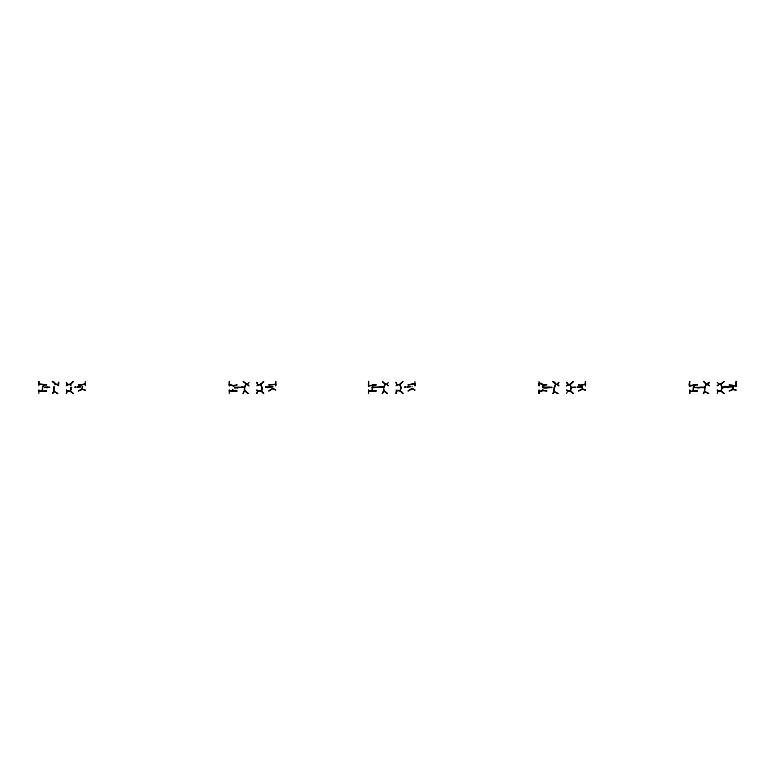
<?xml version="1.0" encoding="UTF-8"?>
<svg xmlns="http://www.w3.org/2000/svg" width="775" height="775" viewBox="0 0 775 775"><rect width="100%" height="100%" fill="white"/><g stroke="black" fill="none" stroke-linecap="round" stroke-linejoin="round"><path stroke-width="1.16" d="M229.255 385.785L229.255 381.484M229.381 385.785L229.381 381.484M368.512 393.516L368.629 390.077M38.818 393.516L38.944 390.077M38.818 385.785L38.886 384.012L43.972 384.516M44.088 384.729L42.673 387.151M85.328 381.484L85.192 383.954L81.578 384.972M736.008 381.484L736.114 386.095L736.25 381.465M275.638 381.484L275.638 385.785M275.764 381.484L275.764 385.785M585.377 381.484L585.377 385.785M585.503 381.484L585.503 385.785M736.095 390.164L733.005 389.486L733.169 386.512L726.049 386.841L728.432 387.335M546.782 391.036L542.684 390.561L542.616 389.68M539.158 390.077C538.015 392.644 543.566 391.608 542.858 389.68M557.913 393.593L554.202 391.733L554.406 387.384L555.752 384.138L557.361 384.39L558.862 385.698M538.993 393.516L538.964 390.077M539.119 393.516L539.138 391.123M538.964 385.785C536.494 380.467 546.792 384.332 542.829 387.568M539.158 385.785L539.187 383.363L543.285 385.001L546.888 384.855L543.236 384.778L542.674 387.568M53.833 386.667L53.63 391.385L57.883 393.584L53.804 391.201M244.774 387.054L244.561 390.629L248.3 393.603L244.551 390.648M261.795 387.674L260.662 384.206L262.173 387.5M689.682 393.516L689.75 391.472L697.471 390.842M689.808 393.516L689.847 390.009M229.255 393.516L229.419 390.009M704.436 391.462L708.757 393.555L704.456 391.559L704.775 387.093L704.698 387.577L693.431 387.5M704.572 391.617L704.911 387.393M383.664 388.866L383.615 390.842L387.403 393.613M383.906 388.876L383.664 390.881M373.114 385.088L368.435 385.931L376.369 384.826L372.949 384.952L372.155 390.997L376.301 390.842M372.203 391.142L372.174 387.219M414.896 381.484L414.916 383.577L410.808 384.39M693.518 388.207L693.199 391.22L693.238 388.198M46.616 391.036L42.238 391.365L42.373 388.294M38.886 391.113L42.392 391.365L42.644 388.294M54.202 386.677L53.882 391.336L52.535 393.468M733.353 386.744L733.131 389.408L729.294 391.026M736.173 385.95L729.256 384.826M689.866 381.484C686.466 390.058 693.664 383.751 697.471 384.826M42.179 391.249L46.607 390.842M70.525 385.262L70.302 384.371L73.17 381.416M73.296 393.438L70.341 391.075L71.503 387.548M82.334 386.677L82.082 389.273L85.231 390.164M82.518 386.696L82.266 389.292L78.43 391.026M237.043 391.036L229.371 391.113L229.197 390.096M244.542 390.532L244.435 387.025L246.198 383.983L243.127 381.387L249.027 385.892L247.438 384.4L249.124 382.375M244.328 390.552L243.011 393.623L244.551 390.658M261.446 390.871C251.119 389.563 264.895 393.816 262.183 387.607M268.712 390.939L272.8 388.478L275.823 390.058L272.781 388.488L268.857 391.055M368.493 385.795L368.571 381.368L368.629 385.902M371.971 391.094L368.571 390.929M386.977 384.342C384.681 385.252 378.897 377.58 385.311 384.197C387.335 383.363 390.203 388.139 386.861 384.536M383.799 390.687L382.249 393.613L383.78 390.668L387.51 393.4M395.996 393.497C395.24 386.88 403.339 392.557 403.01 393.429M403 381.552L399.852 384.574L401.15 387.5M412.174 388.517L415.051 390.145L412.097 388.411M414.974 383.48L414.954 385.902L414.877 383.363M578.567 385.02L581.667 385.514M724.044 393.593L721.118 391.298L721.728 387.442L720.818 384.071L724.044 381.407M57.786 384.826C51.315 381.697 60.092 387.839 58.697 382.366M66.321 385.747C67.454 384.584 71.135 382.724 71.019 385.94M233.372 386.27L233.575 385.543L237.005 384.807M263.587 393.603L261.107 390.91L261.843 387.558M386.773 384.458L388.372 382.375M402.845 393.593L400.103 390.774L400.888 387.519M400.346 390.648L401.15 387.577M554.357 391.608C551.5 388.982 559.56 382.986 552.856 381.407M573.364 393.593L570.439 391.152L570.817 387.442L570.09 384.439L573.355 381.407M570.962 387.703L570.913 387.2L575.612 387.238L570.933 387.703L570.313 384.371L568.366 384.516M566.515 390.135L570.603 391.22L571.059 387.461M585.377 390.232L582.383 389.127L582.374 388.488M689.682 391.588L689.624 390.096M704.814 387.403L706.49 384.303L703.574 381.397L706.325 384.458L707.866 384.691L709.58 382.433M709.377 382.346C703.419 384.235 713.639 387.771 707.72 384.507M724.16 381.562L721.002 384.226L719.152 384.293L717.185 382.385M718.192 390.968L721.341 391.346L722 387.481M70.457 391.288L71.232 387.49M379.333 387.297L384.08 386.948L372.252 387.171M232.442 390.755L232.684 389.408M232.636 390.774L232.868 389.428M700.28 387.093L704.698 387.074M233.604 386.328L233.759 385.737M726.233 387.209L733.082 386.783M70.205 391.191L67.347 390.852L66.418 390.038M261.107 390.842L263.762 393.429M570.662 391.152L573.471 393.438M582.306 388.953L585.474 389.912M585.309 384.148L581.395 385.02M689.702 385.669L694.933 384.671L697.471 385.02M707.778 384.468L706.277 384.439M703.574 393.555L704.708 391.482M719.113 384.274C714.017 388.507 720.363 382.714 720.827 384.148M721.079 384.148L722 387.432M721.37 391.298L724.15 393.429M55.606 384.071C47.023 378.588 57.253 382.734 55.238 384.749M229.274 390.968L237.053 390.842M263.752 381.542L260.884 384.303M372.843 385.117L372.184 387.616L379.246 387.287M396.112 393.526L396.974 390.794L396.093 390.028M256.748 393.487L257.707 390.813M256.854 393.535L257.881 390.842L256.845 390.038M717.282 393.535L718.154 390.842L717.272 390.038M272.945 386.754L265.544 386.928M66.311 393.487L66.553 392.847M66.795 392.208L67.047 391.569M66.427 393.535L67.396 390.968M725.942 386.919C716.313 390.503 726.175 384.051 726.02 387.326M58.677 385.737L57.621 384.875L58.58 382.327M566.486 393.487L567.901 390.813L566.573 390.019M52.71 393.555L53.698 391.433M549.62 387.626C550.744 386.667 544.331 389.438 542.752 387.607M42.451 387.248L43.855 384.594M244.667 387.093L246.218 384.138M383.761 386.909L385.272 384.032M383.964 387.035L385.495 384.138M67.454 384.981L70.544 384.4M80.774 384.768L78.275 384.942L80.774 385.01M399.919 384.507L400.888 387.597M578.567 384.826L581.298 385.204L585.435 384.313M703.4 393.468L704.485 391.443M55.035 384.623L55.393 383.964M704.582 387.258L706.238 384.255M693.315 387.171L694.826 384.768M693.557 387.306L695.068 384.904M405.083 386.88L405.102 387.364M557.283 384.448L558.765 382.317M557.39 384.516L558.862 382.375M265.777 387.335L272.819 386.832M552.72 393.468L554.251 391.772M552.885 393.555L554.328 391.733M233.759 385.824C223.529 381.552 233.062 388.052 237.072 385.039M400.346 390.794L396.965 390.668M570.293 384.526L566.593 385.863M263.597 381.436L260.671 384.293M75.456 387.364L75.446 386.919M70.486 384.516L73.305 381.552M396.093 385.824L396.877 384.836M700.28 387.539L693.363 387.423M399.716 384.439L402.864 381.416M570.264 384.516L573.471 381.562M256.757 385.747L260.739 384.468M38.857 384.022L43.972 384.787M239.717 387.432L237.053 387.674L239.717 387.083M247.477 384.313L246.092 384.168M268.828 385.02L275.803 384.323L268.828 384.826M549.562 387.209L546.617 387.529L549.562 387.558M412.058 386.27L412.077 386.754M75.301 386.899L75.33 387.393M82.363 386.444L82.392 386.938M82.518 386.909L82.47 386.444M566.496 385.698L568.327 384.526M408.086 390.813L411.961 388.604M408.134 391.046L412.097 388.633M49.668 387.364L46.616 387.674L49.552 386.967M268.034 387.655L265.641 387.306M700.183 387.49L697.471 387.674L700.019 387.49M578.528 390.852L582.432 388.895M578.605 391.026L582.519 389.069M78.352 390.852L82.131 389.195M729.217 390.852L732.995 389.312M721.883 387.209L721.825 387.713M38.915 384.284L38.944 381.484M542.713 390.338L539.061 391.249M582.442 389.147L582.567 388.478M383.877 386.725L383.867 387.229M81.559 384.787L85.25 383.858M414.867 383.577L408.086 385.02M260.72 384.274L257.804 384.778L256.854 382.317M408.076 384.826L410.827 384.381M689.798 391.462L693.208 391.181M399.774 384.41L396.907 384.787L396.112 382.317M396.926 384.981L399.658 384.555M234.67 387.616L238.022 387.209M234.709 388.12L238.061 387.713M267.937 387.335L265.66 386.967M570.555 391.23L567.862 390.697M368.571 391.123L376.301 391.036M406.885 386.715L410.363 386.415M406.904 387.229L410.382 386.919M77.122 386.773L80.648 386.551M77.132 387.287L80.668 387.054M240.928 386.948L243.35 386.832M240.928 387.452L243.35 387.335M577.152 386.938L582.451 386.735M577.172 387.442L582.461 387.238M693.199 391.181L697.471 391.036M44.32 387.016L47.808 386.928M44.33 387.519L47.818 387.432M550.744 387.132L551.926 387.132M550.744 387.636L551.926 387.636M542.752 387.103L549.727 387.229M729.256 385.02L736.105 386.086M38.895 390.929L42.441 391.201M70.341 391.307L67.338 391.046L66.321 390.116M43.972 384.555L46.626 384.826M43.952 384.749L46.616 385.02M542.732 390.358L546.792 390.842M718.212 390.774L721.254 391.152M726.068 387.267L728.364 387.665M733.072 389.312L736.163 389.99M82.208 389.195L85.298 389.99M689.711 386.076L689.624 381.484M554.29 391.569L558 393.429M67.396 384.797L67.163 384.245M70.293 391.288L73.189 393.593M256.757 390.116L257.717 390.881M717.185 390.116L718.154 390.91M558.765 385.863L557.283 384.565L555.617 384.274L552.73 381.542M57.699 384.778L58.435 385.495M566.593 382.308L568.424 384.574M566.496 382.385L568.327 384.642M256.748 382.375L257.755 384.904M66.669 382.966L66.921 383.606M66.311 382.366L67.299 384.933M396.006 382.375L396.858 384.913M538.993 381.484L539.148 383.431M38.818 390.077L38.828 391.026M368.512 390.077L368.512 391.026M85.318 383.954L85.328 385.785M38.818 381.484L38.828 384.148M400.646 387.51L401.392 387.616L400.646 387.471M404.773 387.083L405.519 387.2L404.773 387.083M70.99 387.481L71.746 387.597L70.99 387.452M74.981 387.103L75.747 387.18L74.981 387.103M554.067 387.355L554.077 387.335"/></g></svg>
